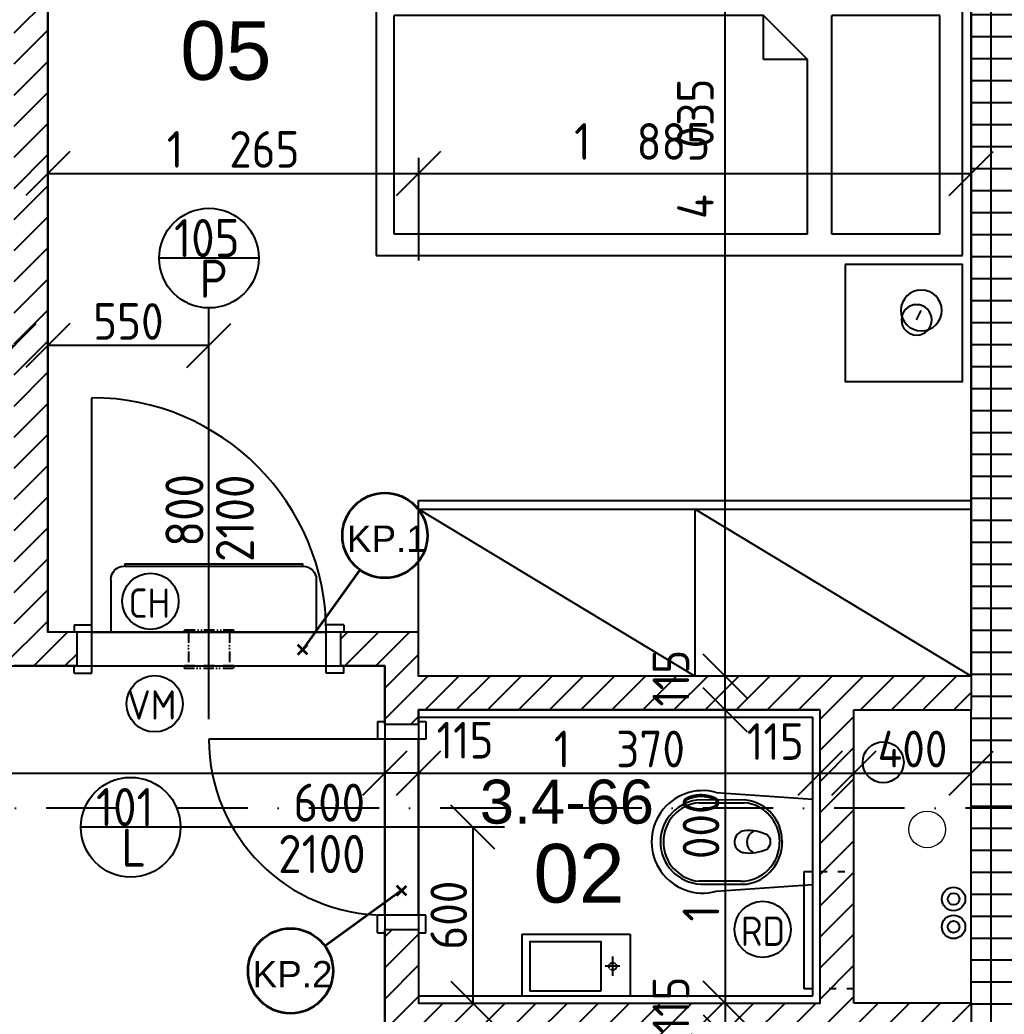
# Model space of a CAD drawing. Extents: x 4511820 to 5180432, y -1526536 to -944957.
# Drawn here: x 5139437 to 5142795, y -1115732 to -1112340 of the extents above; entities that cross this region are included whole.
import ezdxf

# ---------------------------------------------------------------- set-up
doc = ezdxf.new("R2010")
doc.units = 0
doc.header["$MEASUREMENT"] = 0
for name, pattern in [('ACAD_ISO03W100', [30, 12, -18]), ('ACAD_ISO12W100', [22, 12, -3, 0.5, -3, 0.5, -3]), ('BODKOCIARKOVANA_3', [5.6, 3, -1.3, 0, -1.3]), ('DASHED', [0.75, 0.5, -0.25])]:
    doc.linetypes.add(name, pattern=pattern)
doc.layers.get('0').update_dxf_attribs({"linetype": 'CONTINUOUS'})
doc.layers.get('Defpoints').update_dxf_attribs({"color": 61, "linetype": 'CONTINUOUS'})
for name, color, linetype in [('DVERE', 45, 'CONTINUOUS'), ('KÓTY', 4, 'CONTINUOUS'), ('MÚRY', 1, 'CONTINUOUS'), ('osi', 253, 'CONTINUOUS'), ('Plochy', 41, 'CONTINUOUS'), ('POPIS', 7, 'CONTINUOUS'), ('TENKÁ', 7, 'CONTINUOUS'), ('tzb', 153, 'CONTINUOUS'), ('Z-Kúrenie', 101, 'CONTINUOUS'), ('ZARIADENIE', 47, 'CONTINUOUS'), ('ZARIADOVACIE', 144, 'CONTINUOUS'), ('ZZ-chladenie', 133, 'CONTINUOUS'), ('zz-vetr', 52, 'CONTINUOUS'), ('ŠRAFY', 82, 'CONTINUOUS')]:
    doc.layers.add(name, color=color, linetype=linetype)
doc.layers.add('preklady', color=74, linetype='CONTINUOUS', lineweight=35)
doc.layers.add('zz-kanal-splaskova', color=37, linetype='CONTINUOUS', lineweight=18)
doc.styles.add('ARIAL', font='arial.ttf')
doc.styles.add('STYLE1', font='isocp.shx')
doc.dimstyles.new('STANDARD-50', dxfattribs={"dimtxt": 125, "dimasz": 150, "dimexe": 10, "dimexo": 200, "dimgap": 20, "dimtad": 1, "dimdsep": 46, "dimlunit": 6, "dimtxsty": 'STYLE1', "dimblk1": 'OBLIQUE', "dimblk2": 'OBLIQUE', "dimsah": 1, "dimcen": 2.5, "dimse1": 1, "dimse2": 1, "dimadec": 0, "dimazin": 0, "dimtfac": 1, "dimtmove": 1, "dimatfit": 3, "dimldrblk": 'OBLIQUE', "dimfxl": 1, "dimtolj": 1, "dimtzin": 0, "dimarcsym": 0})
pattern_1 = [(45, (515270.5, 303822), (-53.0330086, 53.0330086), [])]

# ---------------------------------------------------------------- blocks, each defined once
blk = doc.blocks.new('DVOJPOSTEL')
at = {"layer": 'ZARIADENIE', "ltscale": 0.25}
for p, q in [((4444359, -1314665.2), (4444359, -1312665.2)), ((4444359, -1312665.2), (4446159, -1312665.2)), ((4445259, -1312665.2), (4445259, -1314665.2)), ((4446159, -1312665.2), (4446159, -1314665.2)), ((4444139.6, -1312821.2), (4444171.8, -1312805.1)), ((4446378.4, -1312821.2), (4446346.2, -1312805.1)), ((4446159, -1314665.2), (4444359, -1314665.2))]:
    blk.add_line(p, q, dxfattribs=at)
at = {"layer": 'ZARIADENIE', "color": 76, "ltscale": 0.25}
for p, q in [((4444432.3, -1312741.6), (4445177.9, -1312741.6)), ((4444432.3, -1312741.6), (4444432.3, -1313110.9)), ((4445177.9, -1312741.6), (4445177.9, -1313110.9)), ((4446085.7, -1312741.6), (4445340.1, -1312741.6)), ((4445340.1, -1312741.6), (4445340.1, -1313110.9)), ((4446085.7, -1312741.6), (4446085.7, -1313110.9)), ((4444432.3, -1313110.9), (4445177.9, -1313110.9)), ((4446085.7, -1313110.9), (4445340.1, -1313110.9)), ((4444432.3, -1313193.6), (4444432.3, -1314603.6)), ((4444432.3, -1313193.6), (4445027.9, -1313193.6)), ((4445027.9, -1313193.6), (4445177.9, -1313343.6)), ((4445027.9, -1313193.6), (4445027.9, -1313343.6)), ((4445490.1, -1313193.6), (4445340.1, -1313343.6)), ((4446085.7, -1313193.6), (4445490.1, -1313193.6)), ((4445490.1, -1313193.6), (4445490.1, -1313343.6)), ((4446085.7, -1313193.6), (4446085.7, -1314603.6)), ((4445027.9, -1313343.6), (4445177.9, -1313343.6)), ((4445177.9, -1313343.6), (4445177.9, -1314603.6)), ((4445340.1, -1313343.6), (4445340.1, -1314603.6)), ((4445490.1, -1313343.6), (4445340.1, -1313343.6)), ((4444432.3, -1314603.6), (4445177.9, -1314603.6)), ((4446085.7, -1314603.6), (4445340.1, -1314603.6))]:
    blk.add_line(p, q, dxfattribs=at)
at = {"layer": 'ZARIADENIE'}
for points in [[(4444329, -1313065.2), (4443929, -1313065.2), (4443929, -1312665.2), (4444329, -1312665.2)], [(4446189, -1313065.2), (4446589, -1313065.2), (4446589, -1312665.2), (4446189, -1312665.2)]]:
    blk.add_lwpolyline(points, close=True, dxfattribs=at)
at = {"layer": 'ZARIADENIE', "ltscale": 0.25}
for centre, radius in [((4444171.8, -1312805.1), 69.7), ((4446346.2, -1312805.1), 69.7), ((4444139.6, -1312821.2), 51.9), ((4446378.4, -1312821.2), 51.9)]:
    blk.add_circle(centre, radius, dxfattribs=at)
blk = doc.blocks.new('_OBLIQUE')
at = {"color": 0, "linetype": 'ByBlock'}
blk.add_line((-0.5, -0.5), (0.5, 0.5), dxfattribs=at)
blk = doc.blocks.new('*D18005')
at = {"layer": 'Defpoints', "color": 0}
for p in [(5139417.5, -1113451.5), (5138792.5, -1113736.4), (5139417.5, -1113736.4)]:
    blk.add_point(p, dxfattribs=at)
at = {"layer": 'KÓTY', "color": 0, "lineweight": -2}
blk.add_line((5138792.5, -1113451.5), (5139417.5, -1113451.5), dxfattribs=at)
at = {"layer": 'KÓTY', "color": 0, "linetype": 'ByBlock', "lineweight": -2, "xscale": 150, "yscale": 150, "zscale": 150, "rotation": 180}
blk.add_blockref('_OBLIQUE', (5138792.5, -1113451.5), dxfattribs=at)
at = {"layer": 'KÓTY', "color": 0, "linetype": 'ByBlock', "lineweight": -2, "xscale": 150, "yscale": 150, "zscale": 150}
blk.add_blockref('_OBLIQUE', (5139417.5, -1113451.5), dxfattribs=at)
at = {"layer": 'KÓTY', "color": 0, "insert": (5139105, -1113369), "char_height": 125, "attachment_point": 5, "style": 'STYLE1'}
blk.add_mtext('\\A1;625', dxfattribs=at)
blk = doc.blocks.new('*D18006')
at = {"layer": 'Defpoints', "color": 0}
for p in [(5139532.5, -1113323), (5140082.5, -1113323), (5139532.5, -1113451.5)]:
    blk.add_point(p, dxfattribs=at)
at = {"layer": 'KÓTY', "color": 0, "lineweight": -2}
blk.add_line((5140082.5, -1113451.5), (5139532.5, -1113451.5), dxfattribs=at)
at = {"layer": 'KÓTY', "color": 0, "linetype": 'ByBlock', "lineweight": -2, "xscale": 150, "yscale": 150, "zscale": 150, "rotation": 180}
blk.add_blockref('_OBLIQUE', (5139532.5, -1113451.5), dxfattribs=at)
at = {"layer": 'KÓTY', "color": 0, "linetype": 'ByBlock', "lineweight": -2, "xscale": 150, "yscale": 150, "zscale": 150}
blk.add_blockref('_OBLIQUE', (5140082.5, -1113451.5), dxfattribs=at)
at = {"layer": 'KÓTY', "color": 0, "insert": (5139807.5, -1113369), "char_height": 125, "attachment_point": 5, "style": 'STYLE1'}
blk.add_mtext('\\A1;550', dxfattribs=at)
blk = doc.blocks.new('*D18038')
at = {"layer": 'Defpoints', "color": 0}
for p in [(5142167.5, -1114694.2), (5141843.5, -1115694.2), (5142167.5, -1115694.2)]:
    blk.add_point(p, dxfattribs=at)
at = {"layer": 'KÓTY', "color": 0, "lineweight": -2}
blk.add_line((5141843.5, -1114694.2), (5141843.5, -1115694.2), dxfattribs=at)
at = {"layer": 'KÓTY', "color": 0, "linetype": 'ByBlock', "lineweight": -2, "xscale": 150, "yscale": 150, "zscale": 150}
for p, rotation in [((5141843.5, -1114694.2), 90), ((5141843.5, -1115694.2), 270)]:
    blk.add_blockref('_OBLIQUE', p, dxfattribs=dict(at, rotation=rotation))
at = {"layer": 'KÓTY', "color": 0, "insert": (5141761, -1115194.2), "char_height": 125, "attachment_point": 5, "rotation": 90, "style": 'STYLE1'}
blk.add_mtext('\\A1;1ﾠ000', dxfattribs=at)
blk = doc.blocks.new('*D18039')
at = {"layer": 'Defpoints', "color": 0}
for p in [(5140797.5, -1114694.2), (5142167.5, -1114694.2), (5142167.5, -1114910)]:
    blk.add_point(p, dxfattribs=at)
at = {"layer": 'KÓTY', "color": 0, "lineweight": -2}
blk.add_line((5140797.5, -1114910), (5142167.5, -1114910), dxfattribs=at)
at = {"layer": 'KÓTY', "color": 0, "linetype": 'ByBlock', "lineweight": -2, "xscale": 150, "yscale": 150, "zscale": 150, "rotation": 180}
blk.add_blockref('_OBLIQUE', (5140797.5, -1114910), dxfattribs=at)
at = {"layer": 'KÓTY', "color": 0, "linetype": 'ByBlock', "lineweight": -2, "xscale": 150, "yscale": 150, "zscale": 150}
blk.add_blockref('_OBLIQUE', (5142167.5, -1114910), dxfattribs=at)
at = {"layer": 'KÓTY', "color": 0, "insert": (5141482.5, -1114827.5), "char_height": 125, "attachment_point": 5, "style": 'STYLE1'}
blk.add_mtext('\\A1;1ﾠ370', dxfattribs=at)
blk = doc.blocks.new('*D18040')
at = {"layer": 'Defpoints', "color": 0}
for p in [(5142167.5, -1114694.2), (5142282.5, -1114694.2), (5142282.5, -1114910)]:
    blk.add_point(p, dxfattribs=at)
at = {"layer": 'KÓTY', "color": 0, "lineweight": -2}
blk.add_line((5142167.5, -1114910), (5142282.5, -1114910), dxfattribs=at)
at = {"layer": 'KÓTY', "color": 0, "linetype": 'ByBlock', "lineweight": -2, "xscale": 150, "yscale": 150, "zscale": 150, "rotation": 180}
blk.add_blockref('_OBLIQUE', (5142167.5, -1114910), dxfattribs=at)
at = {"layer": 'KÓTY', "color": 0, "linetype": 'ByBlock', "lineweight": -2, "xscale": 150, "yscale": 150, "zscale": 150}
blk.add_blockref('_OBLIQUE', (5142282.5, -1114910), dxfattribs=at)
at = {"layer": 'KÓTY', "color": 0, "insert": (5142014.5, -1114802), "char_height": 125, "attachment_point": 5, "style": 'STYLE1'}
blk.add_mtext('\\A1;115', dxfattribs=at)
blk = doc.blocks.new('*D18041')
at = {"layer": 'Defpoints', "color": 0}
for p in [(5142282.5, -1114694.2), (5142682.5, -1114694.2), (5142682.5, -1114910)]:
    blk.add_point(p, dxfattribs=at)
at = {"layer": 'KÓTY', "color": 0, "lineweight": -2}
blk.add_line((5142282.5, -1114910), (5142682.5, -1114910), dxfattribs=at)
at = {"layer": 'KÓTY', "color": 0, "linetype": 'ByBlock', "lineweight": -2, "xscale": 150, "yscale": 150, "zscale": 150, "rotation": 180}
blk.add_blockref('_OBLIQUE', (5142282.5, -1114910), dxfattribs=at)
at = {"layer": 'KÓTY', "color": 0, "linetype": 'ByBlock', "lineweight": -2, "xscale": 150, "yscale": 150, "zscale": 150}
blk.add_blockref('_OBLIQUE', (5142682.5, -1114910), dxfattribs=at)
at = {"layer": 'KÓTY', "color": 0, "insert": (5142482.5, -1114827.5), "char_height": 125, "attachment_point": 5, "style": 'STYLE1'}
blk.add_mtext('\\A1;400', dxfattribs=at)
blk = doc.blocks.new('*D18042')
at = {"layer": 'Defpoints', "color": 0}
for p in [(5140797.5, -1112864.5), (5139532.5, -1114791.2), (5140797.5, -1114791.2)]:
    blk.add_point(p, dxfattribs=at)
at = {"layer": 'KÓTY', "color": 0, "lineweight": -2}
blk.add_line((5139532.5, -1112864.5), (5140797.5, -1112864.5), dxfattribs=at)
at = {"layer": 'KÓTY', "color": 0, "linetype": 'ByBlock', "lineweight": -2, "xscale": 150, "yscale": 150, "zscale": 150, "rotation": 180}
blk.add_blockref('_OBLIQUE', (5139532.5, -1112864.5), dxfattribs=at)
at = {"layer": 'KÓTY', "color": 0, "linetype": 'ByBlock', "lineweight": -2, "xscale": 150, "yscale": 150, "zscale": 150}
blk.add_blockref('_OBLIQUE', (5140797.5, -1112864.5), dxfattribs=at)
at = {"layer": 'KÓTY', "color": 0, "insert": (5140165, -1112782), "char_height": 125, "attachment_point": 5, "style": 'STYLE1'}
blk.add_mtext('\\A1;1ﾠ265', dxfattribs=at)
blk = doc.blocks.new('*D18043')
at = {"layer": 'Defpoints', "color": 0}
for p in [(5142682.5, -1112864.5), (5140797.5, -1114791.2), (5142682.5, -1114791.2)]:
    blk.add_point(p, dxfattribs=at)
at = {"layer": 'KÓTY', "color": 0, "lineweight": -2}
blk.add_line((5140797.5, -1112864.5), (5142682.5, -1112864.5), dxfattribs=at)
at = {"layer": 'KÓTY', "color": 0, "linetype": 'ByBlock', "lineweight": -2, "xscale": 150, "yscale": 150, "zscale": 150, "rotation": 180}
blk.add_blockref('_OBLIQUE', (5140797.5, -1112864.5), dxfattribs=at)
at = {"layer": 'KÓTY', "color": 0, "linetype": 'ByBlock', "lineweight": -2, "xscale": 150, "yscale": 150, "zscale": 150}
blk.add_blockref('_OBLIQUE', (5142682.5, -1112864.5), dxfattribs=at)
at = {"layer": 'KÓTY', "color": 0, "insert": (5141560.5, -1112755), "char_height": 125, "attachment_point": 5, "style": 'STYLE1'}
blk.add_mtext('\\A1;1ﾠ885', dxfattribs=at)
blk = doc.blocks.new('*D18044')
at = {"layer": 'Defpoints', "color": 0}
for p in [(5141843.5, -1114579.2), (5142167.5, -1114579.2), (5142167.5, -1114694.2)]:
    blk.add_point(p, dxfattribs=at)
at = {"layer": 'KÓTY', "color": 0, "lineweight": -2}
blk.add_line((5141843.5, -1114694.2), (5141843.5, -1114579.2), dxfattribs=at)
at = {"layer": 'KÓTY', "color": 0, "linetype": 'ByBlock', "lineweight": -2, "xscale": 150, "yscale": 150, "zscale": 150}
for p, rotation in [((5141843.5, -1114579.2), 90), ((5141843.5, -1114694.2), 270)]:
    blk.add_blockref('_OBLIQUE', p, dxfattribs=dict(at, rotation=rotation))
at = {"layer": 'KÓTY', "color": 0, "insert": (5141658.5, -1114585.9), "char_height": 125, "attachment_point": 5, "rotation": 90, "style": 'STYLE1'}
blk.add_mtext('\\A1;115', dxfattribs=at)
blk = doc.blocks.new('*D18045')
at = {"layer": 'Defpoints', "color": 0}
for p in [(5141843.5, -1110544.2), (5142682.5, -1110544.2), (5142682.5, -1114579.2)]:
    blk.add_point(p, dxfattribs=at)
at = {"layer": 'KÓTY', "color": 0, "lineweight": -2}
blk.add_line((5141843.5, -1114579.2), (5141843.5, -1110544.2), dxfattribs=at)
at = {"layer": 'KÓTY', "color": 0, "linetype": 'ByBlock', "lineweight": -2, "xscale": 150, "yscale": 150, "zscale": 150}
for p, rotation in [((5141843.5, -1110544.2), 90), ((5141843.5, -1114579.2), 270)]:
    blk.add_blockref('_OBLIQUE', p, dxfattribs=dict(at, rotation=rotation))
at = {"layer": 'KÓTY', "color": 0, "insert": (5141742, -1112780), "char_height": 125, "attachment_point": 5, "rotation": 90, "style": 'STYLE1'}
blk.add_mtext('\\A1;4ﾠ035', dxfattribs=at)
blk = doc.blocks.new('*D18050')
at = {"layer": 'Defpoints', "color": 0}
for p in [(5136342.5, -1114544.2), (5140682.5, -1114544.2), (5140682.5, -1114910)]:
    blk.add_point(p, dxfattribs=at)
at = {"layer": 'KÓTY', "color": 0, "lineweight": -2}
blk.add_line((5136342.5, -1114910), (5140682.5, -1114910), dxfattribs=at)
at = {"layer": 'KÓTY', "color": 0, "linetype": 'ByBlock', "lineweight": -2, "xscale": 150, "yscale": 150, "zscale": 150, "rotation": 180}
blk.add_blockref('_OBLIQUE', (5136342.5, -1114910), dxfattribs=at)
at = {"layer": 'KÓTY', "color": 0, "linetype": 'ByBlock', "lineweight": -2, "xscale": 150, "yscale": 150, "zscale": 150}
blk.add_blockref('_OBLIQUE', (5140682.5, -1114910), dxfattribs=at)
at = {"layer": 'KÓTY', "color": 0, "insert": (5138512.5, -1114827.5), "char_height": 125, "attachment_point": 5, "style": 'STYLE1'}
blk.add_mtext('\\A1;4ﾠ340', dxfattribs=at)
blk = doc.blocks.new('*D18051')
at = {"layer": 'Defpoints', "color": 0}
for p in [(5140682.5, -1114910), (5140682.5, -1114910), (5140797.5, -1114910)]:
    blk.add_point(p, dxfattribs=at)
at = {"layer": 'KÓTY', "color": 0, "lineweight": -2}
blk.add_line((5140797.5, -1114910), (5140682.5, -1114910), dxfattribs=at)
at = {"layer": 'KÓTY', "color": 0, "linetype": 'ByBlock', "lineweight": -2, "xscale": 150, "yscale": 150, "zscale": 150, "rotation": 180}
blk.add_blockref('_OBLIQUE', (5140682.5, -1114910), dxfattribs=at)
at = {"layer": 'KÓTY', "color": 0, "linetype": 'ByBlock', "lineweight": -2, "xscale": 150, "yscale": 150, "zscale": 150}
blk.add_blockref('_OBLIQUE', (5140797.5, -1114910), dxfattribs=at)
at = {"layer": 'KÓTY', "color": 0, "insert": (5140956, -1114797.5), "char_height": 125, "attachment_point": 5, "style": 'STYLE1'}
blk.add_mtext('\\A1;115', dxfattribs=at)
blk = doc.blocks.new('*D18052')
at = {"layer": 'Defpoints', "color": 0}
for p in [(5140797.5, -1115094.2), (5140797.5, -1115694.2), (5140983, -1115694.2)]:
    blk.add_point(p, dxfattribs=at)
at = {"layer": 'KÓTY', "color": 0, "lineweight": -2}
blk.add_line((5140983, -1115094.2), (5140983, -1115694.2), dxfattribs=at)
at = {"layer": 'KÓTY', "color": 0, "linetype": 'ByBlock', "lineweight": -2, "xscale": 150, "yscale": 150, "zscale": 150}
for p, rotation in [((5140983, -1115094.2), 90), ((5140983, -1115694.2), 270)]:
    blk.add_blockref('_OBLIQUE', p, dxfattribs=dict(at, rotation=rotation))
at = {"layer": 'KÓTY', "color": 0, "insert": (5140900.5, -1115394.2), "char_height": 125, "attachment_point": 5, "rotation": 90, "style": 'STYLE1'}
blk.add_mtext('\\A1;600', dxfattribs=at)
blk = doc.blocks.new('*D18054')
at = {"layer": 'Defpoints', "color": 0}
for p in [(5142682.5, -1115694.2), (5141843.5, -1115809.2), (5142682.5, -1115809.2)]:
    blk.add_point(p, dxfattribs=at)
at = {"layer": 'KÓTY', "color": 0, "lineweight": -2}
blk.add_line((5141843.5, -1115694.2), (5141843.5, -1115809.2), dxfattribs=at)
at = {"layer": 'KÓTY', "color": 0, "linetype": 'ByBlock', "lineweight": -2, "xscale": 150, "yscale": 150, "zscale": 150}
for p, rotation in [((5141843.5, -1115694.2), 90), ((5141843.5, -1115809.2), 270)]:
    blk.add_blockref('_OBLIQUE', p, dxfattribs=dict(at, rotation=rotation))
at = {"layer": 'KÓTY', "color": 0, "insert": (5141658.5, -1115700.9), "char_height": 125, "attachment_point": 5, "rotation": 90, "style": 'STYLE1'}
blk.add_mtext('\\A1;115', dxfattribs=at)
blk = doc.blocks.new('chladn1')
at = {"layer": 'ZZ-chladenie'}
for p, q in [((5354905.5, -1014715.3), (5355085.5, -1014715.3)), ((5355085.5, -1015416.4), (5355085.5, -1014715.3)), ((5354905.5, -1015416.4), (5355085.5, -1015416.4))]:
    blk.add_line(p, q, dxfattribs=at)
blk.add_lwpolyline([(5354860.5, -1015370), (5354853.8, -1015370), (5354853.8, -1014762.8), (5354860.5, -1014762.8)], close=True, dxfattribs=at)
for centre, start, end in [((5354905.5, -1014760.3), 90, 180), ((5354905.5, -1015371.4), 180, 270)]:
    blk.add_arc(centre, 45, start, end, dxfattribs=at)

msp = doc.modelspace()

# ---------------------------------------------------------------- hatches: boundary and pattern name
at = {"layer": 'ŠRAFY', "ltscale": 0.25}
h = msp.add_hatch(dxfattribs=at)
h.set_pattern_fill('ANSI31', color=256, scale=600, style=0)
h.set_pattern_definition(pattern_1)
h.paths.add_polyline_path([(5139417.5, -1114429.191), (5139242.5, -1114429.191), (5139242.5, -1114544.191), (5139417.5, -1114544.191), (5139632.5, -1114544.191), (5139632.5, -1114429.191), (5139532.5, -1114429.191), (5139532.5, -1110544.191), (5139417.5, -1110544.191)])
h = msp.add_hatch(dxfattribs=at)
h.set_pattern_fill('ANSI37', color=256, scale=600, angle=45)
h.set_pattern_definition([(90, (-3307273.674, 668852.734), (-75, 1e-14), []), (180, (-3307273.674, 668852.734), (-1e-14, -75), [])])
h.paths.add_polyline_path([(5147482.5, -1121279.191), (5147482.5, -1121164.191), (5146212.5, -1121164.191), (5146097.5, -1121164.191), (5145097.5, -1121164.191), (5144982.5, -1121164.191), (5142982.5, -1121164.191), (5142982.5, -1119429.191), (5142982.5, -1119314.191), (5142982.5, -1118304.191), (5142982.5, -1118164.191), (5142982.5, -1110544.191), (5142682.5, -1110544.191), (5142682.5, -1114579.191), (5142682.5, -1114694.191), (5142682.5, -1115694.191), (5142682.5, -1115809.191), (5142682.5, -1118059.191), (5142682.5, -1118174.191), (5142682.5, -1123464.191), (5142982.5, -1123464.191), (5142982.5, -1121464.191), (5147232.5, -1121464.191), (5147482.5, -1121464.191)])
h = msp.add_hatch(dxfattribs=at)
h.set_pattern_fill('ANSI31', color=256, scale=600, style=0)
h.set_pattern_definition(pattern_1)
h.paths.add_polyline_path([(5142682.5, -1115694.191), (5142282.5, -1115694.191), (5142282.5, -1114694.191), (5142682.5, -1114694.191), (5142682.5, -1114579.191), (5140797.5, -1114579.191), (5140797.5, -1114429.191), (5140532.5, -1114429.191), (5140532.5, -1114544.191), (5140682.5, -1114544.191), (5140682.5, -1114744.191), (5140797.5, -1114744.191), (5140797.5, -1114694.191), (5142167.5, -1114694.191), (5142167.5, -1115694.191), (5140797.5, -1115694.191), (5140797.5, -1115444.191), (5140682.5, -1115444.191), (5140682.5, -1116444.191), (5140797.5, -1116444.191), (5140797.5, -1115809.191), (5142682.5, -1115809.191)])

# ---------------------------------------------------------------- linework, layer by layer
at = {"layer": 'DVERE', "ltscale": 0.25}
for p, q in [((5140252.5, -1113153.035), (5139912.5, -1113153.035)), ((5140082.5, -1114725.691), (5140082.5, -1113323.035)), ((5139682.5, -1114429.191), (5139682.5, -1113629.191)), ((5139622.5, -1114404.191), (5139682.5, -1114404.191)), ((5139622.5, -1114404.191), (5139622.5, -1114429.191)), ((5139682.5, -1114569.191), (5139682.5, -1114404.191)), ((5139682.5, -1114429.191), (5140482.5, -1114429.191)), ((5140542.5, -1114404.191), (5140482.5, -1114404.191)), ((5140482.5, -1114569.191), (5140482.5, -1114404.191)), ((5140542.5, -1114404.191), (5140542.5, -1114429.191)), ((5139622.5, -1114569.191), (5139622.5, -1114544.191)), ((5139622.5, -1114569.191), (5139682.5, -1114569.191)), ((5139682.5, -1114544.191), (5140482.5, -1114544.191)), ((5140542.5, -1114569.191), (5140482.5, -1114569.191)), ((5140542.5, -1114569.191), (5140542.5, -1114544.191)), ((5140657.5, -1114734.191), (5140657.5, -1114794.191)), ((5140657.5, -1114734.191), (5140682.5, -1114734.191)), ((5140797.5, -1114734.191), (5140822.5, -1114734.191)), ((5140822.5, -1114734.191), (5140822.5, -1114794.191)), ((5140682.5, -1114794.191), (5140082.5, -1114794.191)), ((5140822.5, -1114794.191), (5140657.5, -1114794.191)), ((5140682.5, -1115394.191), (5140682.5, -1114794.191)), ((5140797.5, -1115394.191), (5140797.5, -1114794.191)), ((5139985.5, -1115094.191), (5139645.5, -1115094.191)), ((5141090.156, -1115094.191), (5139985.5, -1115094.191)), ((5140657.5, -1115454.191), (5140657.5, -1115394.191)), ((5140822.5, -1115394.191), (5140657.5, -1115394.191)), ((5140822.5, -1115454.191), (5140822.5, -1115394.191)), ((5140657.5, -1115454.191), (5140682.5, -1115454.191)), ((5140797.5, -1115454.191), (5140822.5, -1115454.191))]:
    msp.add_line(p, q, dxfattribs=at)
for centre in [(5140082.5, -1113153.035), (5139815.5, -1115094.191)]:
    msp.add_circle(centre, 170, dxfattribs=at)
for centre, radius, start, end in [((5139682.5, -1114429.191), 800, 0, 90), ((5140682.5, -1114794.191), 600, 180, 270)]:
    msp.add_arc(centre, radius, start, end, dxfattribs=at)
at = {"layer": 'KÓTY', "ltscale": 0.25}
msp.add_line((5140797.5, -1112811.097), (5140797.5, -1113161.097), dxfattribs=at)
at = {"layer": 'MÚRY'}
for p, q in [((5139532.5, -1110544.191), (5139532.5, -1114429.191)), ((5142682.5, -1114579.191), (5142682.5, -1110544.191)), ((5142682.5, -1115694.191), (5142682.5, -1114694.191)), ((5142682.5, -1115694.191), (5142282.5, -1115694.191))]:
    msp.add_line(p, q, dxfattribs=at)
at = {"layer": 'MÚRY', "ltscale": 0.25}
for p, q in [((5139632.5, -1114429.191), (5139532.5, -1114429.191)), ((5139632.5, -1114544.191), (5139632.5, -1114429.191)), ((5140532.5, -1114544.191), (5140532.5, -1114429.191)), ((5140797.5, -1114429.191), (5140532.5, -1114429.191)), ((5140797.5, -1114579.191), (5140797.5, -1114429.191)), ((5139632.5, -1114544.191), (5139417.5, -1114544.191)), ((5140682.5, -1114544.191), (5140532.5, -1114544.191)), ((5140682.5, -1114744.191), (5140682.5, -1114544.191)), ((5142682.5, -1114579.191), (5140797.5, -1114579.191)), ((5140797.5, -1114744.191), (5140797.5, -1114694.191)), ((5140797.5, -1114694.191), (5142167.5, -1114694.191)), ((5142167.5, -1115694.191), (5142167.5, -1114694.191)), ((5142282.5, -1114694.191), (5142682.5, -1114694.191)), ((5142282.5, -1115694.191), (5142282.5, -1114694.191)), ((5140797.5, -1114744.191), (5140682.5, -1114744.191)), ((5140682.5, -1116444.191), (5140682.5, -1115444.191)), ((5140797.5, -1115444.191), (5140682.5, -1115444.191)), ((5140797.5, -1115444.191), (5140797.5, -1115694.191)), ((5140797.5, -1115694.191), (5142167.5, -1115694.191))]:
    msp.add_line(p, q, dxfattribs=at)
at = {"layer": 'osi', "linetype": 'BODKOCIARKOVANA_3', "ltscale": 80}
msp.add_line((5157242.5, -1115029.191), (5093572.5, -1115029.191), dxfattribs=at)
at = {"layer": 'Plochy'}
for points in [[(5139532.5, -1110544.191), (5142682.5, -1110544.191), (5142682.5, -1114579.191), (5140797.5, -1114579.191), (5140797.5, -1114429.191), (5139532.5, -1114429.191)], [(5136642.5, -1116244.191), (5136642.5, -1115589.191), (5136342.5, -1115589.191), (5136342.5, -1114544.191), (5140682.5, -1114544.191), (5140682.5, -1118059.191), (5139492.5, -1118059.191), (5139492.5, -1117084.191), (5139607.5, -1117084.191), (5139607.5, -1116244.191)], [(5142167.5, -1114694.191), (5140797.5, -1114694.191), (5140797.5, -1115694.191), (5142167.5, -1115694.191)]]:
    msp.add_lwpolyline(points, close=True, dxfattribs=at)
at = {"layer": 'preklady'}
for p, q in [((5140402.501, -1114489.001), (5140597.935, -1114216.787)), ((5140385.883, -1114505.617), (5140419.117, -1114472.383)), ((5140419.118, -1114505.618), (5140385.884, -1114472.384)), ((5140739.5, -1115310.5), (5140478.194, -1115499.546)), ((5140722.883, -1115327.117), (5140756.117, -1115293.883)), ((5140756.118, -1115327.118), (5140722.884, -1115293.884))]:
    msp.add_line(p, q, dxfattribs=at)
at = {"layer": 'preklady', "ltscale": 0.25}
for centre in [(5140682.5, -1114099), (5140360.715, -1115584.538)]:
    msp.add_circle(centre, 145, dxfattribs=at)
at = {"layer": 'TENKÁ'}
for p, q in [((5142682.5, -1114579.191), (5142682.5, -1114694.191)), ((5142682.5, -1115694.191), (5142682.5, -1115809.191))]:
    msp.add_line(p, q, dxfattribs=at)
at = {"layer": 'TENKÁ', "ltscale": 0.25}
for p, q in [((5140797.5, -1114719.191), (5142142.5, -1114719.191)), ((5142142.5, -1115669.191), (5142142.5, -1114719.191)), ((5140797.5, -1115669.191), (5142142.5, -1115669.191))]:
    msp.add_line(p, q, dxfattribs=at)
at = {"layer": 'tzb'}
for p, q in [((5142112.5, -1115645.855), (5142112.5, -1115245.855)), ((5142112.5, -1115245.855), (5142142.5, -1115245.855)), ((5142142.5, -1115645.855), (5142112.5, -1115645.855))]:
    msp.add_line(p, q, dxfattribs=at)
at = {"layer": 'tzb', "linetype": 'ACAD_ISO03W100', "ltscale": 2}
for p, q in [((5142167.5, -1115245.855), (5142282.5, -1115245.855)), ((5142282.5, -1115645.855), (5142167.5, -1115645.855))]:
    msp.add_line(p, q, dxfattribs=at)
at = {"layer": 'tzb'}
msp.add_circle((5141971.272, -1115442.86), 96, dxfattribs=at)
at = {"layer": 'Z-Kúrenie'}
for centre, radius in [((5142622.5, -1115339.191), 40), ((5142622.5, -1115339.191), 20), ((5142622.5, -1115434.191), 40), ((5142622.5, -1115434.191), 20)]:
    msp.add_circle(centre, radius, dxfattribs=at)
at = {"layer": 'ZARIADENIE'}
for p, q in [((5140797.5, -1114429.191), (5140797.5, -1113979.191)), ((5140797.5, -1113979.191), (5142682.5, -1113979.191)), ((5140797.5, -1114009.191), (5142682.5, -1114009.191)), ((5141740, -1114579.191), (5140797.5, -1114009.191)), ((5142682.5, -1114579.191), (5141740, -1114009.191)), ((5141740, -1114009.191), (5141740, -1114579.191))]:
    msp.add_line(p, q, dxfattribs=at)
at = {"layer": 'ZARIADOVACIE'}
for p, q in [((5141812.502, -1114975.378), (5142142.5, -1114998.454)), ((5141915.366, -1115001.647), (5141760.21, -1115000.521)), ((5141754.036, -1115010.544), (5141908.697, -1115010.544)), ((5141896.858, -1115278.554), (5141754.036, -1115278.554)), ((5141760.21, -1115288.409), (5141917.619, -1115288.409)), ((5141812.501, -1115313.005), (5142142.5, -1115289.929))]:
    msp.add_line(p, q, dxfattribs=at)
at = {"layer": 'ZARIADOVACIE', "linetype": 'Continuous'}
for p, q in [((5142029.532, -1115144.191), (5142028.71, -1115145.087)), ((5142037.62, -1115142.493), (5142038.184, -1115145.31)), ((5141903.502, -1115180.756), (5141907.212, -1115180.917)), ((5141149.5, -1115459.191), (5141519.5, -1115459.191)), ((5141149.5, -1115459.191), (5141149.5, -1115669.191)), ((5141519.5, -1115459.191), (5141519.5, -1115669.191))]:
    msp.add_line(p, q, dxfattribs=at)
at = {"layer": 'ZARIADOVACIE', "linetype": 'DASHED'}
for p, q in [((5141459.751, -1115601.493), (5141459.751, -1115535.766)), ((5141484.399, -1115568.629), (5141432.365, -1115568.629))]:
    msp.add_line(p, q, dxfattribs=at)
at = {"layer": 'ZARIADOVACIE', "linetype": 'Continuous'}
msp.add_lwpolyline([(5141418.931, -1115653.465), (5141178.604, -1115653.465), (5141178.604, -1115483.794), (5141418.931, -1115483.794)], close=True, dxfattribs=at)
at = {"layer": 'ZARIADOVACIE', "linetype": 'DASHED'}
msp.add_circle((5141459.752, -1115568.943), 12.931, dxfattribs=at)
at = {"layer": 'ZARIADOVACIE', "linetype": 'Continuous'}
for centre, radius, start, end in [((5141767.268, -1115144.191), 174.768, 74.999903, 284.999834), ((5141766.584, -1115144.465), 144.085, 92.535471, 267.464529), ((5141896.92, -1115141.14), 140.707, 359.449007, 82.467037), ((5141767.144, -1115144.549), 134.645, 95.586614, 264.413386), ((5141896.235, -1115143.261), 133.3, 359.600093, 84.635422), ((5141913.188, -1115144.191), 37.825, 96.725682, 255.163801), ((5141924.583, -1115239.965), 134.275, 62.591351, 96.76835), ((5141958.903, -1115144.76), 41.261, 113.590956, 243.232972), ((5141896.837, -1115146.671), 131.883, 270.009129, 0.688221), ((5141893.356, -1115145.628), 144.828, 279.644186, 0.125906), ((5141968.792, -1115144.687), 29.701, 305.733795, 53.655963), ((5141926.592, -1115044.078), 138.205, 261.939221, 295.522023)]:
    msp.add_arc(centre, radius, start, end, dxfattribs=at)
at = {"layer": 'ZZ-chladenie'}
msp.add_circle((5139882.848, -1114323.687), 96, dxfattribs=at)
at = {"layer": 'zz-kanal-splaskova'}
msp.add_circle((5142532.5, -1115101.691), 62.5, dxfattribs=at)
at = {"layer": 'zz-vetr', "linetype": 'ACAD_ISO12W100', "lineweight": -2, "ltscale": 3}
for p, q in [((5140012.5, -1114429.191), (5140012.5, -1114544.191)), ((5140152.5, -1114429.191), (5140152.5, -1114544.191))]:
    msp.add_line(p, q, dxfattribs=at)
for points in [[(5140167.5, -1114429.191), (5140167.5, -1114422.191), (5139997.5, -1114422.191), (5139997.5, -1114429.191)], [(5140167.5, -1114551.191), (5140167.5, -1114544.191), (5139997.5, -1114544.191), (5139997.5, -1114551.191)]]:
    msp.add_lwpolyline(points, close=True, dxfattribs=at)
at = {"layer": 'zz-vetr'}
for centre, radius in [((5139897.293, -1114673.191), 96), ((5142382.5, -1114872.794), 70)]:
    msp.add_circle(centre, radius, dxfattribs=at)

# ---------------------------------------------------------------- block references
at = {"layer": 'ZARIADENIE', "color": 2, "xscale": -1, "rotation": 270}
msp.add_blockref('DVOJPOSTEL', (6455317.691, -5557503.191), dxfattribs=at)
at = {"layer": 'ZZ-chladenie', "xscale": -1, "rotation": 89.99999999999993}
msp.add_blockref('chladn1', (4125032.189, 4240656.309), dxfattribs=at)

# ---------------------------------------------------------------- texts
at = {"layer": 'DVERE', "style": 'STYLE1'}
for s, p in [('105', (5139963.47, -1113149.535)), ('P', (5140050.47, -1113288.172)), ('101', (5139696.97, -1115090.691)), ('L', (5139783.97, -1115229.328))]:
    msp.add_text(s, height=130, dxfattribs=at).set_placement(p)
at = {"layer": 'POPIS', "lineweight": 40, "ltscale": 0.25, "style": 'ARIAL'}
for s, height, p in [('05', 200, (5139984.811, -1112544.669)), ('3.4-66', 150, (5141006.411, -1115082.079)), ('02', 200, (5141189.588, -1115351.38))]:
    msp.add_text(s, height=height, dxfattribs=at).set_placement(p)
at = {"layer": 'preklady', "linetype": 'Continuous', "lineweight": 20, "style": 'ARIAL'}
for s, p in [('KP.1', (5140553.236, -1114155.257)), ('KP.2', (5140231.451, -1115640.795))]:
    msp.add_text(s, height=90, dxfattribs=at).set_placement(p)
at = {"layer": 'TENKÁ', "linetype": 'Continuous', "style": 'STYLE1'}
for s, p in [('800', (5140063.917, -1114137.648)), ('2100', (5140236.024, -1114189.422))]:
    msp.add_text(s, height=130, rotation=90, dxfattribs=at).set_placement(p)
for s, p in [('600', (5140370.429, -1115075.608)), ('2100', (5140318.655, -1115250.716))]:
    msp.add_text(s, height=130, dxfattribs=at).set_placement(p)
at = {"layer": 'tzb', "style": 'STYLE1'}
msp.add_text('RD', height=100, dxfattribs=at).set_placement((5141896.645, -1115499.059))
at = {"layer": 'ZZ-chladenie', "style": 'STYLE1'}
msp.add_text('CH', height=100, dxfattribs=at).set_placement((5139808.221, -1114379.886))
at = {"layer": 'zz-vetr', "style": 'STYLE1'}
msp.add_text('VM', height=100, dxfattribs=at).set_placement((5139802.986, -1114727.203))

# ---------------------------------------------------------------- dimensions: what is measured, and where the dimension line sits
at = {"layer": 'KÓTY'}
dim = msp.add_linear_dim(base=(5141843.5, -1110544.191), p1=(5142682.5, -1114579.191), p2=(5142682.5, -1110544.191), angle=90, dimstyle='STANDARD-50', dxfattribs=at)
dim.commit()
dim.dimension.update_dxf_attribs({"geometry": '*D18045', "text_midpoint": (5141824.5, -1112780), "dimtype": 160})
for base, p1, p2, picture, middle in [((5140797.5, -1112864.5), (5139532.5, -1114791.191), (5140797.5, -1114791.191), '*D18042', (5140165, -1112781.957)), ((5139417.5, -1113451.5), (5138792.5, -1113736.371), (5139417.5, -1113736.371), '*D18005', (5139105, -1113369)), ((5139532.5, -1113451.5), (5140082.5, -1113323.035), (5139532.5, -1113323.035), '*D18006', (5139807.5, -1113369)), ((5140682.5, -1114910), (5136342.5, -1114544.191), (5140682.5, -1114544.191), '*D18050', (5138512.5, -1114827.457)), ((5142167.5, -1114910), (5140797.5, -1114694.191), (5142167.5, -1114694.191), '*D18039', (5141482.5, -1114827.457)), ((5142682.5, -1114910), (5142282.5, -1114694.191), (5142682.5, -1114694.191), '*D18041', (5142482.5, -1114827.5))]:
    dim = msp.add_linear_dim(base=base, p1=p1, p2=p2, dimstyle='STANDARD-50', dxfattribs=at)
    dim.commit()
    dim.dimension.update_dxf_attribs({"geometry": picture, "text_midpoint": middle})
for base, p1, p2, picture, middle in [((5142682.5, -1112864.5), (5140797.5, -1114791.191), (5142682.5, -1114791.191), '*D18043', (5141560.5, -1112837.5)), ((5142282.5, -1114910), (5142167.5, -1114694.191), (5142282.5, -1114694.191), '*D18040', (5142014.5, -1114884.5)), ((5140682.5, -1114910), (5140797.5, -1114910), (5140682.5, -1114910), '*D18051', (5140956, -1114880))]:
    dim = msp.add_linear_dim(base=base, p1=p1, p2=p2, dimstyle='STANDARD-50', dxfattribs=at)
    dim.commit()
    dim.dimension.update_dxf_attribs({"geometry": picture, "text_midpoint": middle, "dimtype": 160})
for base, p1, p2, picture, middle in [((5141843.5, -1114579.191), (5142167.5, -1114694.191), (5142167.5, -1114579.191), '*D18044', (5141658.5, -1114585.941)), ((5141843.5, -1115694.191), (5142167.5, -1114694.191), (5142167.5, -1115694.191), '*D18038', (5141760.957, -1115194.191)), ((5140983, -1115694.191), (5140797.5, -1115094.191), (5140797.5, -1115694.191), '*D18052', (5140900.5, -1115394.191)), ((5141843.5, -1115809.191), (5142682.5, -1115694.191), (5142682.5, -1115809.191), '*D18054', (5141658.5, -1115700.941))]:
    dim = msp.add_linear_dim(base=base, p1=p1, p2=p2, angle=90, dimstyle='STANDARD-50', dxfattribs=at)
    dim.commit()
    dim.dimension.update_dxf_attribs({"geometry": picture, "text_midpoint": middle})

doc.saveas('drawing.dxf')
